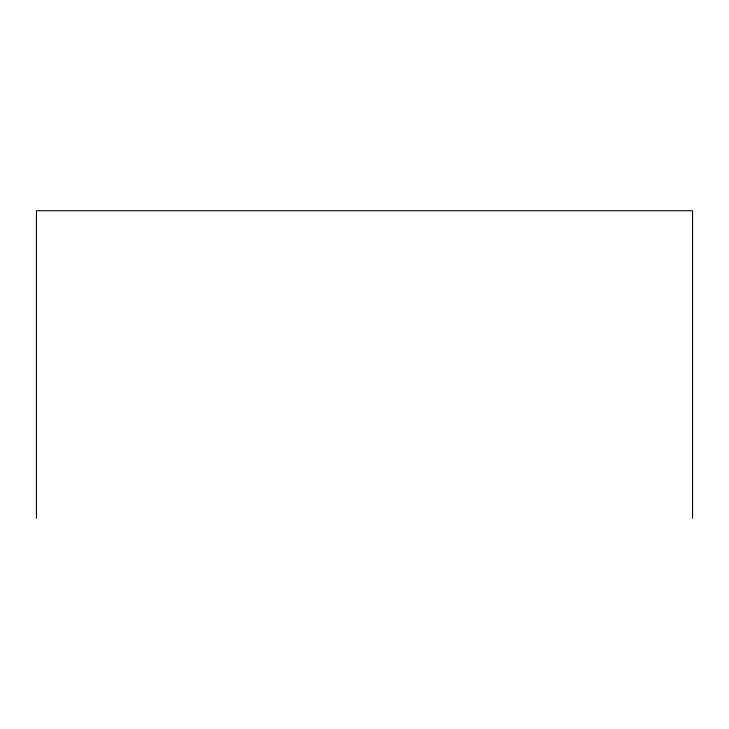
<?xml version="1.0" encoding="UTF-8"?>
<svg xmlns="http://www.w3.org/2000/svg" width="729" height="729" viewBox="0 0 729 729"><rect width="100%" height="100%" fill="white"/><g stroke="black" fill="none" stroke-linecap="round" stroke-linejoin="round"><path stroke-width="1.09" d="M692.55 518.273L692.55 210.727L36.45 210.727L36.45 518.273"/></g></svg>
